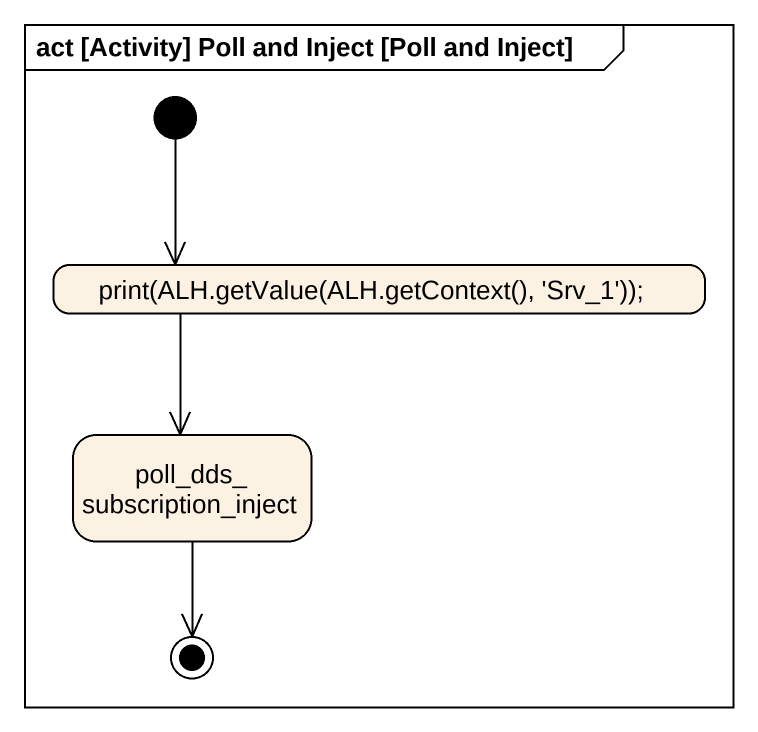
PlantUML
@startuml
mainframe act [Activity] Poll and Inject [Poll and Inject]
hide empty description
state "print(ALH.getValue(ALH.getContext(), 'Srv_1'));" as print_ALH_getValue_ALH
state poll_dds_subscription_inject
[*] --> print_ALH_getValue_ALH
print_ALH_getValue_ALH --> poll_dds_subscription_inject
poll_dds_subscription_inject --> [*]
@enduml
